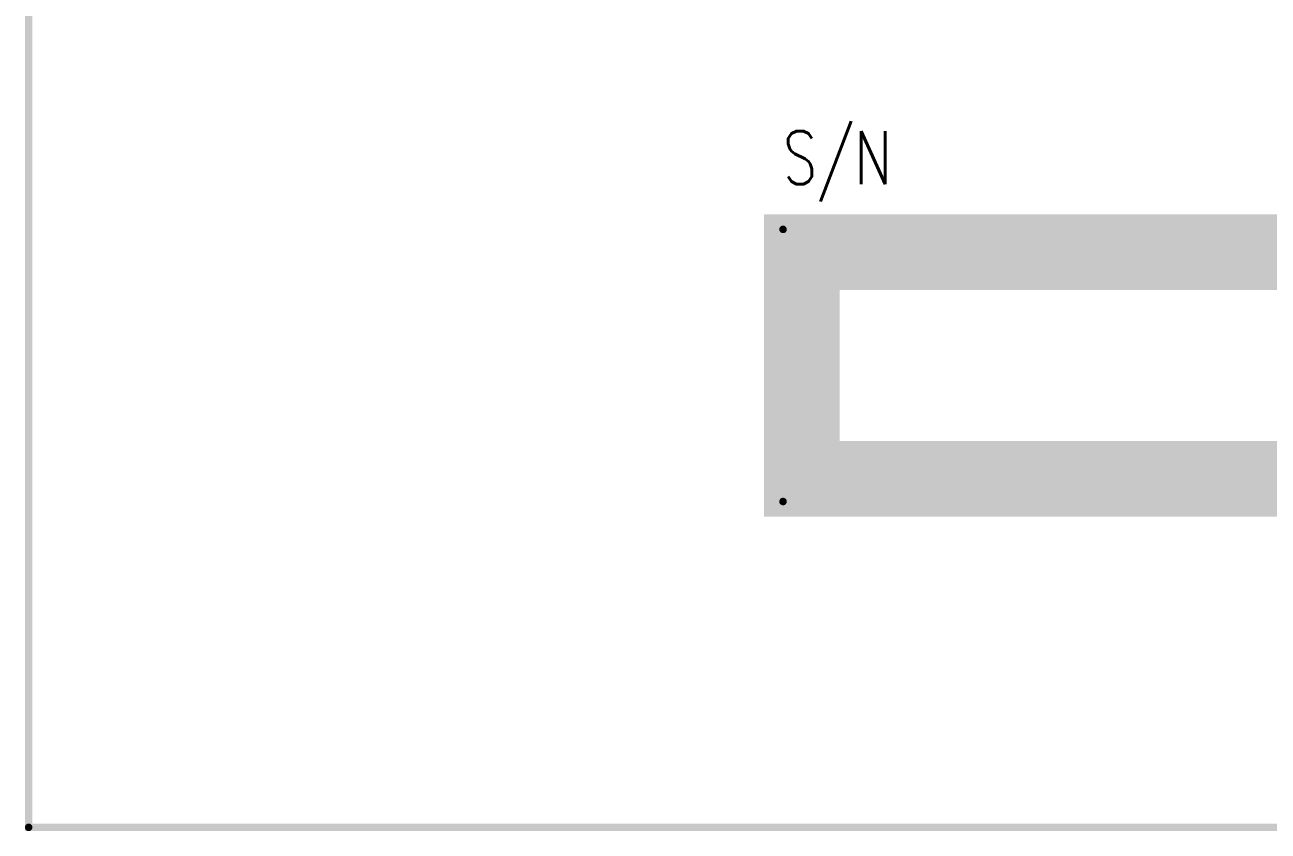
# Model space of a CAD drawing. Extents: x 0 to 224, y 0 to 219.
# Drawn here: x -0.13 to 41.65, y -0.13 to 26.96 of the extents above; entities that cross this region are included whole.
import ezdxf

# ---------------------------------------------------------------- set-up
doc = ezdxf.new("R2010")
doc.units = 0
for name, color, linetype in [('2D_LINE_26', 5, 'CONTINUOUS'), ('BOARD_OUTLINE_00', 254, 'CONTINUOUS'), ('COPPER_26', 4, 'CONTINUOUS'), ('TEXT_26', 5, 'CONTINUOUS')]:
    doc.layers.add(name, color=color, linetype=linetype)
doc.styles.add('W0$254', font='simplex', dxfattribs={"width": 0.75})

# ---------------------------------------------------------------- blocks, each defined once
blk = doc.blocks.new('SMOOTH_0$254')
at = {"const_width": 0.127}
blk.add_lwpolyline([(-0.0635, 0, 1), (0.0635, 0, 1)], format="xyb", close=True, dxfattribs=at)
blk = doc.blocks.new('BOARD_6')
at = {"layer": 'BOARD_OUTLINE_00', "const_width": 0.254}
blk.add_lwpolyline([(0, 0), (223.52, 0), (223.52, 218.44), (0, 218.44)], close=True, dxfattribs=at)
at = {"layer": 'BOARD_OUTLINE_00'}
blk.add_blockref('SMOOTH_0$254', (0, 0), dxfattribs=at)
blk = doc.blocks.new('DRAWING_2')
at = {"layer": '2D_LINE_26', "const_width": 0.254}
blk.add_lwpolyline([(0, -0.254), (0, -9.398), (21.082, -9.398), (21.082, -0.254)], close=True, dxfattribs=at)
at = {"layer": '2D_LINE_26'}
for p in [(0, -0.254), (21.082, -0.254), (0, -9.398), (21.082, -9.398)]:
    blk.add_blockref('SMOOTH_0$254', p, dxfattribs=at)
blk = doc.blocks.new('SMOOTH_2$54')
at = {"const_width": 1.27}
blk.add_lwpolyline([(-0.635, 0, 1), (0.635, 0, 1)], format="xyb", close=True, dxfattribs=at)
blk = doc.blocks.new('COPPER_3')
at = {"layer": 'COPPER_26', "const_width": 2.54}
blk.add_lwpolyline([(0.254, 0.254), (19.939, 0.254), (19.939, -7.366), (0.254, -7.366)], close=True, dxfattribs=at)
at = {"layer": 'COPPER_26'}
for p in [(0.254, 0.254), (19.939, 0.254), (0.254, -7.366), (19.939, -7.366)]:
    blk.add_blockref('SMOOTH_2$54', p, dxfattribs=at)

msp = doc.modelspace()

# ---------------------------------------------------------------- block references
for name, p in [('BOARD_6', (0, 0)), ('COPPER_3', (25.73, 19.075)), ('DRAWING_2', (25.349, 20.345))]:
    msp.add_blockref(name, p)

# ---------------------------------------------------------------- texts
at = {"layer": 'TEXT_26', "style": 'W0$254', "width": 0.75}
msp.add_text('S/N', height=1.778, dxfattribs=at).set_placement((25.349, 21.615))

doc.saveas('drawing.dxf')
